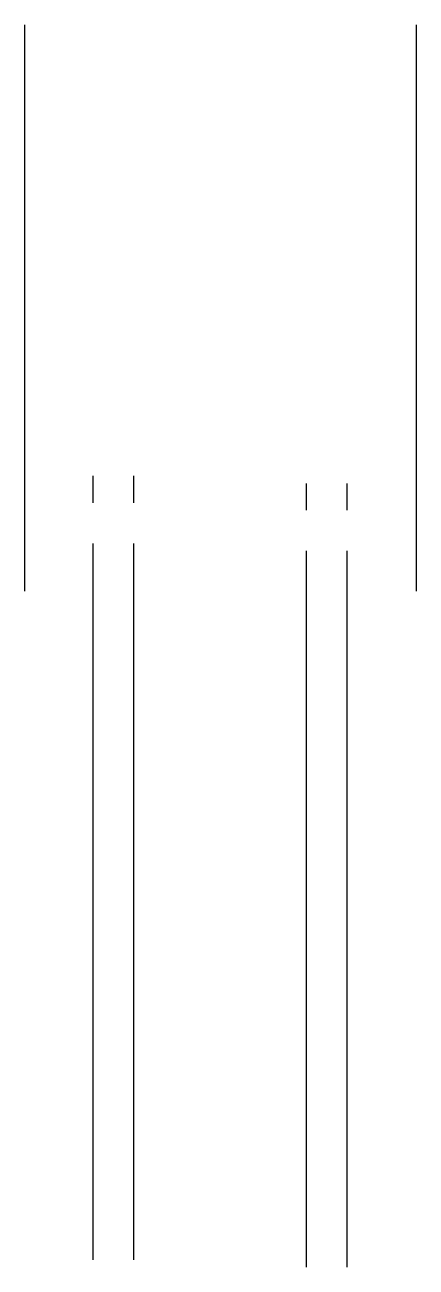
# Paper-space layout 'Layout1' of a CAD drawing. Extents: x 3277 to 20060, y 9578 to 16245.
# Drawn here: x 3277 to 3644, y 9578 to 10743 of the extents above.
import ezdxf

# ---------------------------------------------------------------- set-up
doc = ezdxf.new("R2010")
doc.units = 0
doc.header["$LTSCALE"] = 500
doc.linetypes.add('HIDDEN2', pattern=[0])
doc.layers.add('OBJTHIN', color=1, linetype='CONTINUOUS')
doc.layers.add('STEEL', color=1, linetype='CONTINUOUS')

psp = doc.layouts.get("Layout1")

# ---------------------------------------------------------------- linework, layer by layer
at = {"layer": 'OBJTHIN', "color": 0, "linetype": 'HIDDEN2'}
for p, q in [((3340.9, 10294.8), (3340.9, 10320)), ((3379.1, 10294.8), (3379.1, 10320)), ((3540.9, 10287.8), (3540.9, 10313)), ((3579, 10287.8), (3579, 10313)), ((3340.9, 9585), (3340.9, 10256.7)), ((3379.1, 9585), (3379.1, 10256.7)), ((3540.9, 9578), (3540.9, 10249.7)), ((3579, 9578), (3579, 10249.7))]:
    psp.add_line(p, q, dxfattribs=at)
at = {"layer": 'STEEL', "color": 0}
for p, q in [((3277, 10212), (3277, 10743)), ((3643.7, 10743), (3643.7, 10212))]:
    psp.add_line(p, q, dxfattribs=at)

doc.saveas('drawing.dxf')
